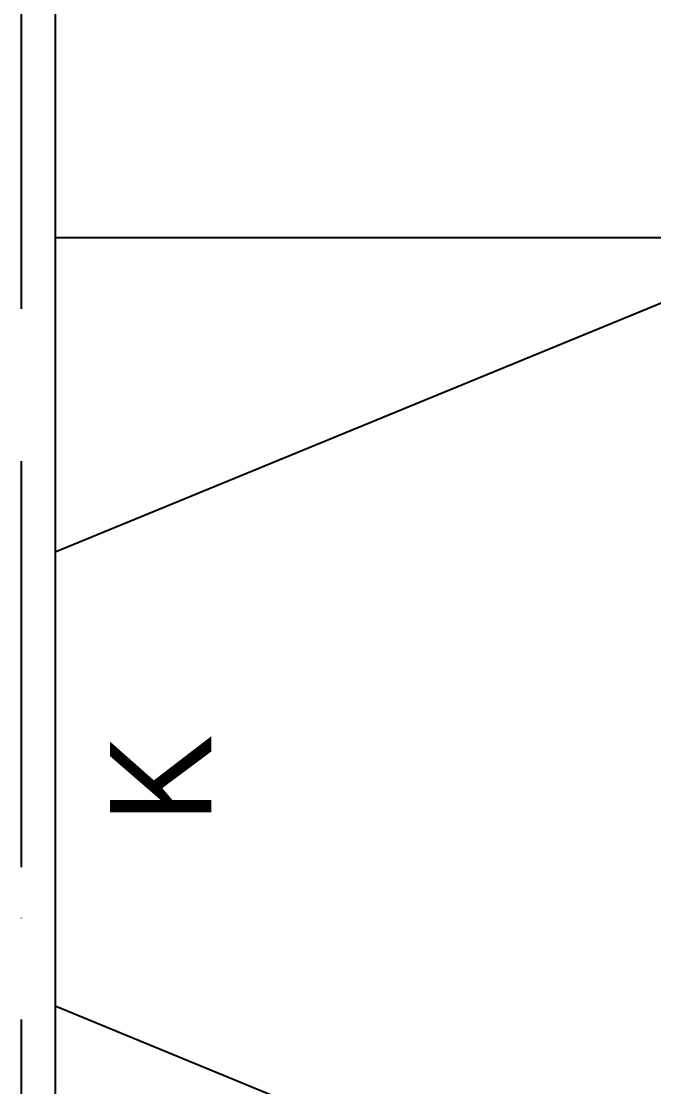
# Model space of a CAD drawing. Header units: millimetres. Extents: x 0 to 460316, y -63250 to 103204.
# Drawn here: x 69212 to 70147, y 28095 to 29670 of the extents above; entities that cross this region are included whole.
import ezdxf

# ---------------------------------------------------------------- set-up
doc = ezdxf.new("R2010")
doc.units = ezdxf.units.MM
doc.header["$LTSCALE"] = 25
doc.linetypes.add('ACAD_ISO05W100', pattern=[33, 24, -3, 0, -3, 0, -3])
for name, color, linetype in [('06-LIGHT', 4, 'Continuous'), ('ac-furniture', 152, 'Continuous'), ('ac-Ref', 8, 'Continuous'), ('ac-text', 7, 'Continuous'), ('CEIL-LIGHT', 7, 'Continuous')]:
    doc.layers.add(name, color=color, linetype=linetype)
doc.styles.add('HY견고딕', font='H2GTRE.TTF')

msp = doc.modelspace()

# ---------------------------------------------------------------- linework, layer by layer
at = {"layer": '06-LIGHT', "color": 10, "linetype": 'ACAD_ISO05W100'}
msp.add_line((69211.7, 30670.09), (69211.7, 27090.09), dxfattribs=at)
at = {"layer": 'ac-furniture'}
msp.add_line((70392.7, 29350.09), (69261.7, 29350.09), dxfattribs=at)
at = {"layer": 'ac-Ref'}
for p, q in [((69261.7, 28886.09), (70392.7, 29350.09)), ((70392.7, 27750.09), (69261.7, 28214.09))]:
    msp.add_line(p, q, dxfattribs=at)
at = {"layer": 'CEIL-LIGHT'}
msp.add_line((69261.7, 30670.09), (69261.7, 27090.09), dxfattribs=at)

# ---------------------------------------------------------------- texts
at = {"layer": 'ac-text', "insert": (69417.7, 28550.09), "char_height": 150, "width": 1600, "attachment_point": 5, "rotation": 90, "style": 'HY견고딕'}
msp.add_mtext('K', dxfattribs=at)

doc.saveas('drawing.dxf')
